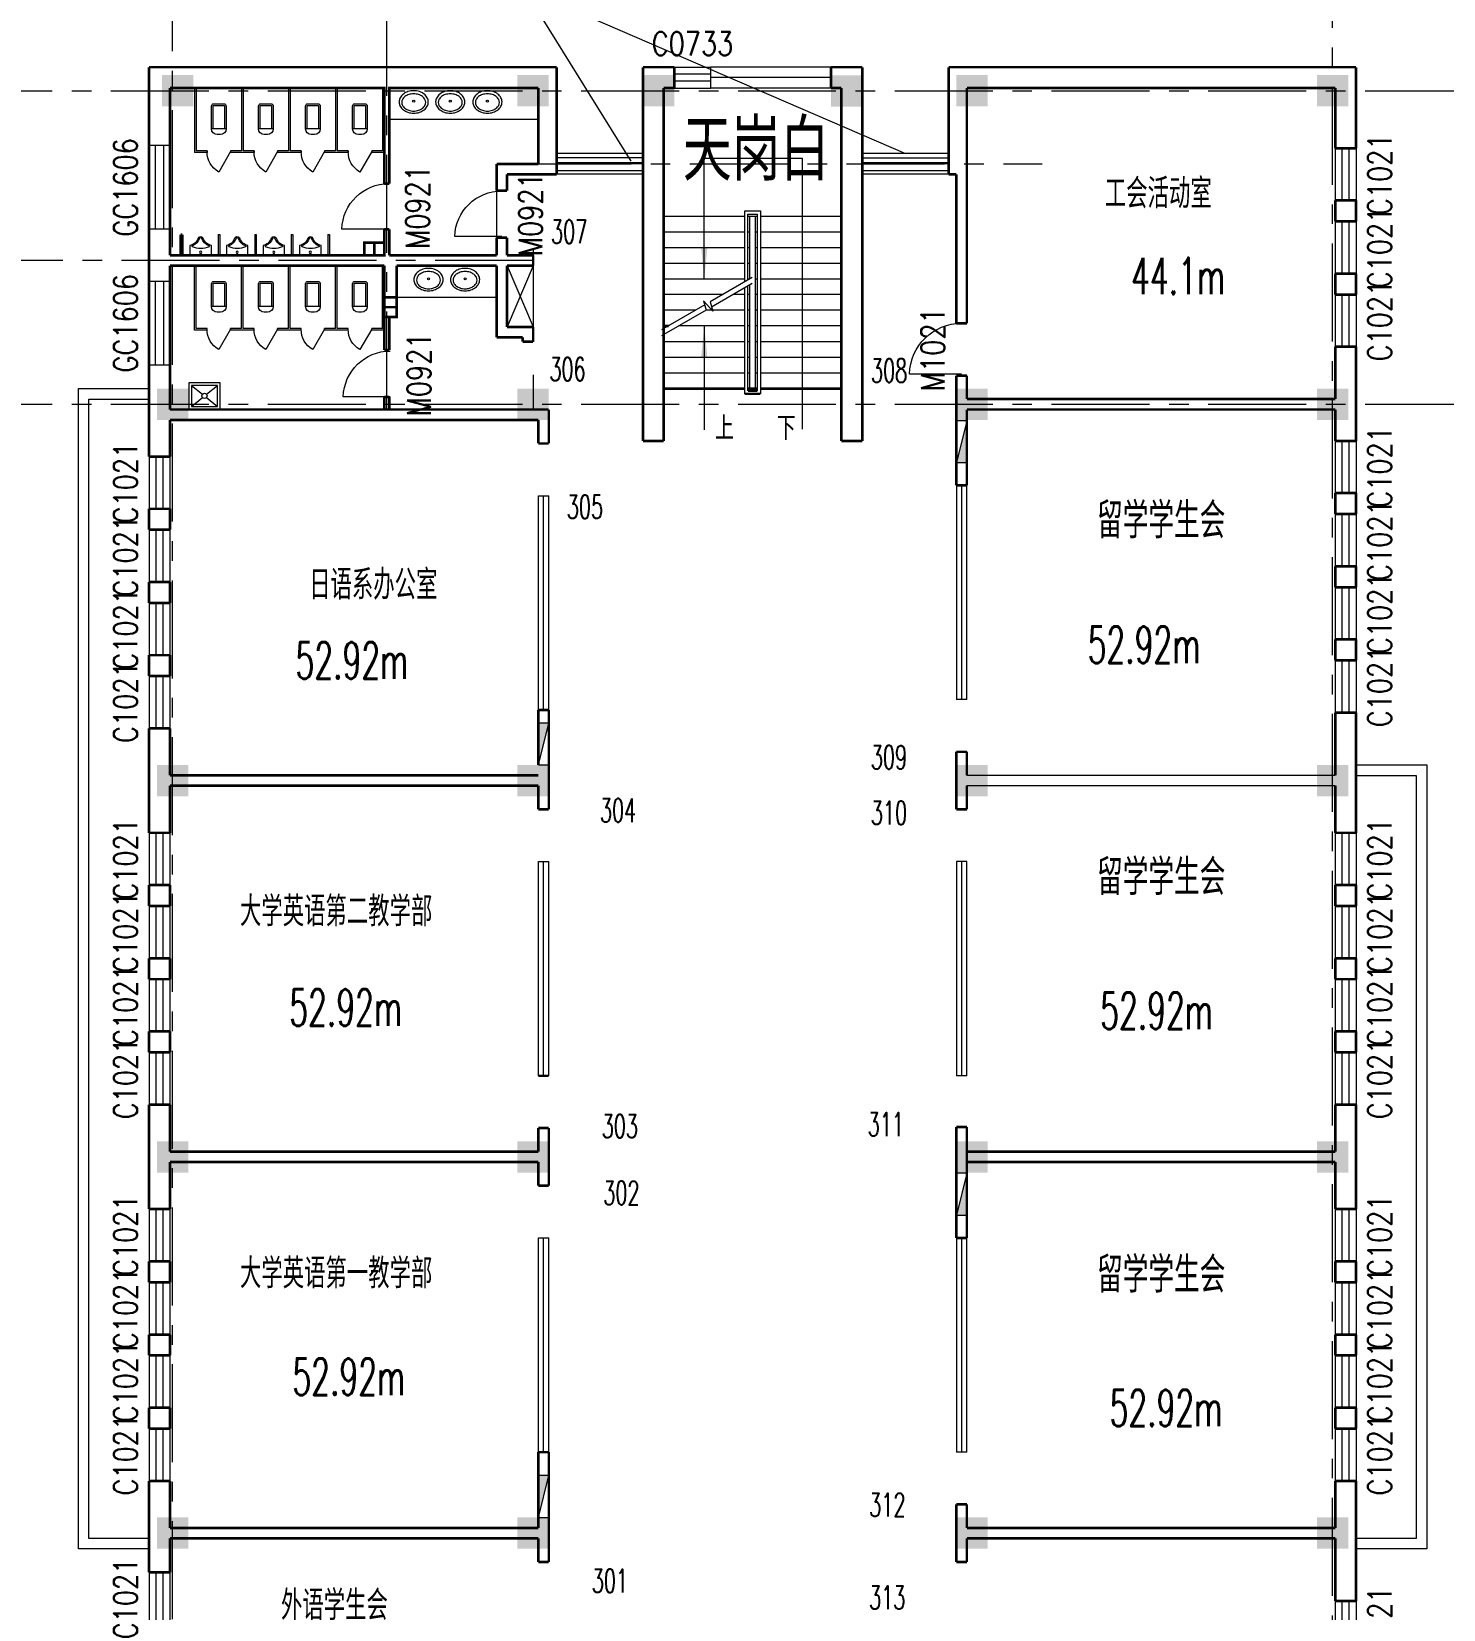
# Model space of a CAD drawing. Extents: x 1575758 to 1999219, y -897052 to -636879.
# Drawn here: x 1744276 to 1771296, y -682176 to -651985 of the extents above; entities that cross this region are included whole.
import ezdxf
from ezdxf.enums import TextEntityAlignment as Align

# ---------------------------------------------------------------- set-up
doc = ezdxf.new("R2010")
doc.units = 0
doc.header["$LTSCALE"] = 1500
doc.header["$MEASUREMENT"] = 0
doc.linetypes.add('CENTER', pattern=[2, 1.25, -0.25, 0.25, -0.25])
doc.linetypes.add('DASH', pattern=[0.35, 0.25, -0.1])
doc.layers.get('0').update_dxf_attribs({"linetype": 'CONTINUOUS', "lineweight": 5})
for name, color, linetype, lineweight in [('COLUMN', 7, 'CONTINUOUS', 5), ('DOTE', 7, 'CENTER', 5), ('LVTRY', 7, 'CONTINUOUS', 5), ('LVTRY_WINDOW', 7, 'CONTINUOUS', 5), ('P-S-TEXT', 7, 'CONTINUOUS', 5), ('PUB_DIM', 7, 'CONTINUOUS', 5), ('STAIR', 7, 'CONTINUOUS', 0), ('U型玻璃', 7, 'CONTINUOUS', 5), ('WALL', 7, 'CONTINUOUS', 5), ('WINDOW', 7, 'CONTINUOUS', 0), ('WINDOW_TEXT', 7, 'CONTINUOUS', 5), ('屋顶', 7, 'CONTINUOUS', 5), ('我的', 7, 'CONTINUOUS', 5), ('消火栓', 7, 'CONTINUOUS', 5)]:
    doc.layers.add(name, color=color, linetype=linetype, lineweight=lineweight)
doc.styles.add('_SIMPLEX', font='SIMPLEX.shx', dxfattribs={"width": 0.6})
doc.styles.add('DIM_FONT', font='romans.shx', dxfattribs={"width": 0.6})
doc.styles.add('H1', font='romans.shx', dxfattribs={"width": 1.2, "bigfont": 'hztxt.shx'})
doc.styles.add('SIMPLEX', font='SIMPLEX.SHX', dxfattribs={"width": 0.6})

# ---------------------------------------------------------------- blocks, each defined once
blk = doc.blocks.new('_FZH')
blk.add_solid([(0.5, -0.5), (-0.5, -0.5), (0.5, 0.5), (-0.5, 0.5)])
blk = doc.blocks.new('M_A2ZXL')
blk.add_line((-0.472, 0), (-0.472, -1))
blk.add_arc((-0.5, 0), 1, 271.6231, 0)
blk = doc.blocks.new('_ARROW')
blk.add_solid([(0, 0), (-1, 0.1), (-1, -0.1)])
blk = doc.blocks.new('_WBLK')
for p, q in [((-0.5, 0.5), (0.5, 0.5)), ((0.5, 0.167), (-0.5, 0.167)), ((0.5, -0.167), (-0.5, -0.167)), ((-0.5, -0.5), (0.5, -0.5))]:
    blk.add_line(p, q)
at = {"layer": 'WINDOW_TEXT', "style": 'SIMPLEX', "flags": 9}
blk.add_attdef('A', text='', height=1, dxfattribs=at).set_placement((0, 1.5), align=Align.MIDDLE)
blk = doc.blocks.new('_GCBLK')
at = {"linetype": 'DASH'}
for p, q in [((-0.5, -0.5), (-0.5, 0.5)), ((0.5, -0.5), (0.5, 0.5)), ((-0.5, 0.2), (0.5, 0.2)), ((-0.5, -0.2), (0.5, -0.2))]:
    blk.add_line(p, q, dxfattribs=at)
at = {"layer": 'WINDOW_TEXT', "style": 'SIMPLEX', "flags": 9}
blk.add_attdef('A', text='', height=1, dxfattribs=at).set_placement((0, 1.5), align=Align.MIDDLE)
blk = doc.blocks.new('A$C68C06AB7')
at = {"layer": '消火栓'}
blk.add_hatch(color=256, dxfattribs=at).paths.add_polyline_path([(800, 200), (0, 200), (800, 0)])
blk.add_line((0, 200), (800, 0), dxfattribs=at)
blk.add_lwpolyline([(0, 200), (0, 0), (800, 0), (800, 200)], close=True, dxfattribs=at)
blk = doc.blocks.new('_LV6')
for p, q in [((100, -300), (-100, -300)), ((-140, -340), (-140, -780)), ((-110, -340), (-110, -770)), ((100, -330), (-100, -330)), ((110, -770), (110, -340)), ((140, -780), (140, -340)), ((140, -770), (-140, -770)), ((-30, -890), (30, -890))]:
    blk.add_line(p, q)
for centre, radius, start, end in [((-100, -340), 40, 90, 180), ((100, -340), 40, 0, 90), ((-100, -340), 10, 90, 180), ((100, -340), 10, 0, 90), ((-30, -780), 110, 180, 270), ((30, -780), 110, 270, 0)]:
    blk.add_arc(centre, radius, start, end)
blk = doc.blocks.new('_DBLK')
blk.add_line((-0.5, 0), (0, -0.866))
blk.add_arc((-0.5, 0), 1, 300, 0)
at = {"layer": 'WINDOW_TEXT', "style": 'SIMPLEX', "flags": 9}
blk.add_attdef('A', text='', height=1, dxfattribs=at).set_placement((0, 1.5), align=Align.MIDDLE)
blk = doc.blocks.new('_LV3')
for points in [[(280, -265, 0.12431), (260, -186, 0.105707), (198, -113, 0.086941), (110, -67, 0.077137), (0, -50, 0.077137), (-110, -67, 0.086941), (-198, -113, 0.105707), (-260, -186, 0.12431), (-280, -265, 0.12431), (-260, -344, 0.105707), (-198, -417, 0.086941), (-110, -463, 0.077137), (0, -480, 0.077137), (110, -463, 0.086941), (198, -417, 0.105707), (260, -344, 0.12431)], [(230, -275, 0.12431), (216, -220, 0.105707), (168, -163, 0.086941), (95, -125, 0.077137), (0, -110, 0.077137), (-95, -125, 0.086941), (-168, -163, 0.105707), (-216, -220, 0.12431), (-230, -275, 0.12431), (-216, -330, 0.105707), (-168, -387, 0.086941), (-95, -425, 0.077137), (0, -440, 0.077137), (95, -425, 0.086941), (168, -387, 0.105707), (216, -330, 0.12431)]]:
    blk.add_lwpolyline(points, format="xyb", close=True)
blk.add_circle((0, -250), 20)
blk = doc.blocks.new('_LV8')
for p, q in [((-205, 0), (205, 0)), ((-205, -191), (-205, 0)), ((205, 0), (205, -191))]:
    blk.add_line(p, q)
blk.add_circle((0, -60), 20)
for centre, radius, start, end in [((-243, -391), 203, 19.2639, 79.2894), ((-152, -175), 10, 114.1084, 248.1394), ((5, -526), 395, 66.6675, 114.1084), ((-243, -401), 233, 19.2639, 68.1394), ((243, -401), 233, 110.4941, 160.7361), ((243, -391), 203, 100.7106, 160.7361), ((158, -173), 10, 290.4941, 66.6675), ((0, -306), 54, 199.2639, 269.7777), ((0, -316), 24, 199.2639, 269.4998), ((0, -306), 54, 270.2223, 340.7361), ((0, -316), 24, 270.5002, 340.7361)]:
    blk.add_arc(centre, radius, start, end)
blk = doc.blocks.new('_LV12')
for p, q in [((-250, -50), (-39, -219)), ((-250, -450), (-39, -281)), ((39, -219), (250, -50)), ((39, -281), (250, -450))]:
    blk.add_line(p, q)
for points in [[(300, -500), (300, 0), (-300, 0), (-300, -500)], [(250, -450), (250, -50), (-250, -50), (-250, -450)]]:
    blk.add_lwpolyline(points, close=True)
blk.add_circle((0, -250), 50)

msp = doc.modelspace()

# ---------------------------------------------------------------- linework, layer by layer
at = {"layer": 'DOTE'}
for p, q in [((1746974.9, -712361), (1746974.9, -648933.1)), ((1769174.9, -687916.6), (1769174.9, -648933.1)), ((1751075, -659216.6), (1751075, -649460)), ((1739795.7, -653116.6), (1771616.5, -653116.6)), ((1753874.9, -654516.6), (1763616.3, -654516.6)), ((1753875, -656365), (1738617.3, -656363.6)), ((1739795.7, -659116.6), (1771616.5, -659116.6))]:
    msp.add_line(p, q, dxfattribs=at)
at = {"layer": 'LVTRY'}
for p, q in [((1747394.9, -653067.7), (1747394.9, -654297.7)), ((1747424.9, -653067.7), (1747424.9, -654267.7)), ((1748294.9, -653067.7), (1748294.9, -654267.7)), ((1748324.9, -653067.7), (1748324.9, -654267.7)), ((1749194.9, -653067.7), (1749194.9, -654267.7)), ((1749224.9, -653067.7), (1749224.9, -654267.7)), ((1750094.9, -653067.7), (1750094.9, -654267.7)), ((1750124.9, -653067.7), (1750124.9, -654267.7)), ((1750994.9, -653067.7), (1750994.9, -654267.7)), ((1751024.9, -653067.7), (1751024.9, -654297.7)), ((1753974.9, -653666.6), (1751124.9, -653666.6)), ((1747634.9, -654297.7), (1747394.9, -654297.7)), ((1747634.9, -654267.7), (1747424.9, -654267.7)), ((1747634.9, -654267.7), (1747634.9, -654297.7)), ((1748084.9, -654267.7), (1748084.9, -654297.7)), ((1748294.9, -654267.7), (1748084.9, -654267.7)), ((1748534.9, -654297.7), (1748084.9, -654297.7)), ((1748534.9, -654267.7), (1748324.9, -654267.7)), ((1748534.9, -654267.7), (1748534.9, -654297.7)), ((1748984.9, -654267.7), (1748984.9, -654297.7)), ((1749194.9, -654267.7), (1748984.9, -654267.7)), ((1749434.9, -654297.7), (1748984.9, -654297.7)), ((1749434.9, -654267.7), (1749224.9, -654267.7)), ((1749434.9, -654267.7), (1749434.9, -654297.7)), ((1749884.9, -654267.7), (1749884.9, -654297.7)), ((1750094.9, -654267.7), (1749884.9, -654267.7)), ((1750334.9, -654297.7), (1749884.9, -654297.7)), ((1750334.9, -654267.7), (1750124.9, -654267.7)), ((1750334.9, -654267.7), (1750334.9, -654297.7)), ((1750784.9, -654267.7), (1750784.9, -654297.7)), ((1750994.9, -654267.7), (1750784.9, -654267.7)), ((1751024.9, -654297.7), (1750784.9, -654297.7)), ((1747847.4, -655868.4), (1747847.4, -656268.4)), ((1747847.4, -655868.4), (1747877.4, -655868.4)), ((1747877.4, -655868.4), (1747877.4, -656268.4)), ((1748547.4, -655868.4), (1748547.4, -656268.4)), ((1748547.4, -655868.4), (1748577.4, -655868.4)), ((1748577.4, -655868.4), (1748577.4, -656268.4)), ((1749247.4, -655868.4), (1749247.4, -656268.4)), ((1749247.4, -655868.4), (1749277.4, -655868.4)), ((1749277.4, -655868.4), (1749277.4, -656268.4)), ((1749947.4, -655868.4), (1749947.4, -656268.4)), ((1749947.4, -655868.4), (1749977.4, -655868.4)), ((1749977.4, -655868.4), (1749977.4, -656268.4)), ((1753875, -656166.6), (1753875, -657816.6)), ((1747394.9, -657696.6), (1747394.9, -656466.6)), ((1747424.9, -657666.6), (1747424.9, -656466.6)), ((1748294.9, -657666.6), (1748294.9, -656466.6)), ((1748324.9, -657666.6), (1748324.9, -656466.6)), ((1749194.9, -657666.6), (1749194.9, -656466.6)), ((1749224.9, -657666.6), (1749224.9, -656466.6)), ((1750094.9, -657666.6), (1750094.9, -656466.6)), ((1750124.9, -657666.6), (1750124.9, -656466.6)), ((1750994.9, -657666.6), (1750994.9, -656466.6)), ((1751124.9, -657066.6), (1753175, -657066.6)), ((1747634.9, -657696.6), (1747394.9, -657696.6)), ((1747634.9, -657666.6), (1747424.9, -657666.6)), ((1747634.9, -657696.6), (1747634.9, -657666.6)), ((1748084.9, -657696.6), (1748084.9, -657666.6)), ((1748294.9, -657666.6), (1748084.9, -657666.6)), ((1748534.9, -657696.6), (1748084.9, -657696.6)), ((1748534.9, -657666.6), (1748324.9, -657666.6)), ((1748534.9, -657696.6), (1748534.9, -657666.6)), ((1748984.9, -657696.6), (1748984.9, -657666.6)), ((1749194.9, -657666.6), (1748984.9, -657666.6)), ((1749434.9, -657696.6), (1748984.9, -657696.6)), ((1749434.9, -657666.6), (1749224.9, -657666.6)), ((1749434.9, -657696.6), (1749434.9, -657666.6)), ((1749884.9, -657696.6), (1749884.9, -657666.6)), ((1750094.9, -657666.6), (1749884.9, -657666.6)), ((1750334.9, -657696.6), (1749884.9, -657696.6)), ((1750334.9, -657666.6), (1750124.9, -657666.6)), ((1750334.9, -657696.6), (1750334.9, -657666.6)), ((1750784.9, -657696.6), (1750784.9, -657666.6)), ((1750994.9, -657666.6), (1750784.9, -657666.6)), ((1751024.9, -657696.6), (1750784.9, -657696.6))]:
    msp.add_line(p, q, dxfattribs=at)
at = {"layer": 'LVTRY', "const_width": 50}
for points in [[(1747129.8, -655868.4), (1747159.8, -655868.4)], [(1747129.8, -655868.4), (1747129.8, -656268.4)], [(1747159.8, -655868.4), (1747159.8, -656268.4)], [(1751024.9, -657696.6), (1751024.9, -656466.6)]]:
    msp.add_lwpolyline(points, dxfattribs=at)
at = {"layer": 'PUB_DIM'}
for points in [[(1757149.9, -656716.6), (1757149.9, -654406.3), (1759020.4, -654406.3), (1759020.4, -659594.9)], [(1757149.9, -657616.6), (1757149.9, -659608.1)]]:
    msp.add_lwpolyline(points, dxfattribs=at)
at = {"layer": 'STAIR'}
for p, q in [((1753175, -654978.6), (1753175, -655978.6)), ((1757924.9, -656774.3), (1757924.9, -655416.6)), ((1757924.9, -655416.6), (1758224.9, -655416.6)), ((1758224.9, -655416.6), (1758224.9, -658916.6)), ((1756374.9, -655516.6), (1757924.9, -655516.6)), ((1757984.9, -656739.7), (1757984.9, -655476.6)), ((1757984.9, -655476.6), (1758164.9, -655476.6)), ((1757984.9, -655516.6), (1758164.9, -655516.6)), ((1758024.9, -656716.6), (1758024.9, -655516.6)), ((1758124.9, -655516.6), (1758124.9, -658816.6)), ((1758164.9, -655476.6), (1758164.9, -658856.6)), ((1758224.9, -655516.6), (1759774.9, -655516.6)), ((1756374.9, -655816.6), (1757924.9, -655816.6)), ((1757984.9, -655816.6), (1758024.9, -655816.6)), ((1758124.9, -655816.6), (1758164.9, -655816.6)), ((1758224.9, -655816.6), (1759774.9, -655816.6)), ((1756374.9, -656116.6), (1757924.9, -656116.6)), ((1757984.9, -656116.6), (1758024.9, -656116.6)), ((1758124.9, -656116.6), (1758164.9, -656116.6)), ((1758224.9, -656116.6), (1759774.9, -656116.6)), ((1756374.9, -656416.6), (1757924.9, -656416.6)), ((1757984.9, -656416.6), (1758024.9, -656416.6)), ((1758124.9, -656416.6), (1758164.9, -656416.6)), ((1758224.9, -656416.6), (1759774.9, -656416.6)), ((1756374.9, -656716.6), (1757924.9, -656716.6)), ((1758068.2, -656691.6), (1757264.9, -657155.4)), ((1758068.2, -656807), (1757290.8, -657255.9)), ((1757924.9, -658916.6), (1757924.9, -656889.8)), ((1757984.9, -656716.6), (1758024.9, -656716.6)), ((1757984.9, -658856.6), (1757984.9, -656855.1)), ((1758024.9, -658816.6), (1758024.9, -656832)), ((1758124.9, -656716.6), (1758164.9, -656716.6)), ((1758224.9, -656716.6), (1759774.9, -656716.6)), ((1757159, -657216.5), (1756331.6, -657694.2)), ((1757505.3, -657016.6), (1756374.9, -657016.6)), ((1757138.3, -657136.1), (1757185, -657317)), ((1757311.6, -657336.3), (1757138.3, -657136.1)), ((1757264.9, -657155.4), (1757311.6, -657336.3)), ((1757924.9, -657016.6), (1757705.3, -657016.6)), ((1758024.9, -657016.6), (1757984.9, -657016.6)), ((1758164.9, -657016.6), (1758124.9, -657016.6)), ((1759774.9, -657016.6), (1758224.9, -657016.6)), ((1757185, -657317), (1756331.6, -657809.7)), ((1756985.7, -657316.6), (1756374.9, -657316.6)), ((1757924.9, -657316.6), (1757184.9, -657316.6)), ((1758024.9, -657316.6), (1757984.9, -657316.6)), ((1758164.9, -657316.6), (1758124.9, -657316.6)), ((1759774.9, -657316.6), (1758224.9, -657316.6)), ((1757924.9, -657616.6), (1756666.1, -657616.6)), ((1758024.9, -657616.6), (1757984.9, -657616.6)), ((1758164.9, -657616.6), (1758124.9, -657616.6)), ((1759774.9, -657616.6), (1758224.9, -657616.6)), ((1756374.9, -657916.6), (1757924.9, -657916.6)), ((1757984.9, -657916.6), (1758024.9, -657916.6)), ((1758124.9, -657916.6), (1758164.9, -657916.6)), ((1758224.9, -657916.6), (1759774.9, -657916.6)), ((1756374.9, -658216.6), (1757924.9, -658216.6)), ((1757984.9, -658216.6), (1758024.9, -658216.6)), ((1758124.9, -658216.6), (1758164.9, -658216.6)), ((1758224.9, -658216.6), (1759774.9, -658216.6)), ((1756374.9, -658516.6), (1757924.9, -658516.6)), ((1757984.9, -658516.6), (1758024.9, -658516.6)), ((1758124.9, -658516.6), (1758164.9, -658516.6)), ((1758224.9, -658516.6), (1759774.9, -658516.6))]:
    msp.add_line(p, q, dxfattribs=at)
at = {"layer": 'STAIR', "const_width": 50}
for points in [[(1756374.9, -657669.2), (1756374.9, -655516.6)], [(1759774.9, -655516.6), (1759774.9, -658816.6)], [(1756466.1, -657616.6), (1756374.9, -657616.6)], [(1756374.9, -658816.6), (1756374.9, -657784.7)], [(1757924.9, -658816.6), (1756374.9, -658816.6)], [(1758224.9, -658916.6), (1757924.9, -658916.6)], [(1758164.9, -658816.6), (1757984.9, -658816.6)], [(1758164.9, -658856.6), (1757984.9, -658856.6)], [(1759774.9, -658816.6), (1758224.9, -658816.6)]]:
    msp.add_lwpolyline(points, dxfattribs=at)
at = {"layer": 'U型玻璃'}
for p, q in [((1755974.9, -654316.6), (1754324.9, -654316.6)), ((1755974.9, -654516.6), (1754324.9, -654516.6)), ((1755981.7, -654400.9), (1754331.7, -654400.9)), ((1755981.7, -654495.4), (1754331.7, -654495.4)), ((1761824.9, -654316.6), (1760174.9, -654316.6)), ((1761824.9, -654409.8), (1760174.9, -654409.8)), ((1761824.9, -654516.6), (1760174.9, -654516.6)), ((1761828.9, -654496.5), (1760178.9, -654496.5)), ((1755974.9, -654646.6), (1754324.9, -654646.6)), ((1755974.9, -654716.6), (1754324.9, -654716.6)), ((1761824.9, -654646.6), (1760174.9, -654646.6)), ((1761824.9, -654716.6), (1760174.9, -654716.6)), ((1753974.9, -660866.6), (1754174.9, -660866.6)), ((1753974.9, -664966.6), (1753974.9, -660866.6)), ((1754074.9, -664966.6), (1754074.9, -660866.6)), ((1754174.9, -664966.6), (1754174.9, -660866.6)), ((1761974.9, -660666.6), (1761974.9, -664766.6)), ((1762074.9, -660666.6), (1762074.9, -664766.6)), ((1762174.9, -664766.6), (1762174.9, -660666.6)), ((1762174.9, -664766.6), (1761974.9, -664766.6)), ((1753974.9, -667866.6), (1754174.9, -667866.6)), ((1753974.9, -671966.6), (1753974.9, -667866.6)), ((1754074.9, -671966.6), (1754074.9, -667866.6)), ((1754174.9, -671966.6), (1754174.9, -667866.6)), ((1762174.9, -667866.6), (1761974.9, -667866.6)), ((1761974.9, -667866.6), (1761974.9, -671965.4)), ((1762074.9, -667866.6), (1762074.9, -671965.4)), ((1762174.9, -671965.4), (1762174.9, -667866.6)), ((1762174.9, -671965.4), (1761974.9, -671965.4)), ((1753974.9, -675066.6), (1754174.9, -675066.6)), ((1753974.9, -679166.6), (1753974.9, -675066.6)), ((1754074.9, -679166.6), (1754074.9, -675066.6)), ((1754174.9, -679166.6), (1754174.9, -675066.6)), ((1761974.9, -675066.6), (1761974.9, -679166.6)), ((1762074.9, -675066.6), (1762074.9, -679166.6)), ((1762174.9, -679166.6), (1762174.9, -675066.6)), ((1762174.9, -679166.6), (1761974.9, -679166.6))]:
    msp.add_line(p, q, dxfattribs=at)
at = {"layer": 'U型玻璃', "const_width": 50}
for points in [[(1762174.9, -660666.6), (1761974.9, -660666.6)], [(1753974.9, -671966.6), (1754174.9, -671966.6)], [(1762174.9, -672944.4), (1761974.9, -672944.4)], [(1762174.9, -675066.6), (1761974.9, -675066.6)]]:
    msp.add_lwpolyline(points, dxfattribs=at)
at = {"layer": 'WALL'}
for p, q in [((1753693.9, -651160.4), (1755745.4, -654466.6)), ((1753693.9, -651160.4), (1760999.9, -654316.6)), ((1753375, -656466.6), (1753875, -657636.6)), ((1753875, -656466.6), (1753375, -657636.6)), ((1753875, -658554.9), (1753875, -659216.6)), ((1769224.9, -666216.6), (1762174.9, -666216.6)), ((1769224.9, -666416.6), (1762174.9, -666416.6))]:
    msp.add_line(p, q, dxfattribs=at)
at = {"layer": 'WALL', "const_width": 50}
for points in [[(1754324.9, -652666.6), (1746524.9, -652666.6)], [(1746524.9, -660116.6), (1746524.9, -652666.6)], [(1746524.9, -660116.6), (1746524.9, -652666.6)], [(1754324.9, -654716.6), (1754324.9, -652666.6)], [(1756574.9, -652666.6), (1755974.9, -652666.6)], [(1755974.9, -652666.6), (1755974.9, -659816.6)], [(1756574.9, -653066.6), (1756574.9, -652666.6)], [(1759574.9, -653066.6), (1759574.9, -652666.6)], [(1760174.9, -652666.6), (1759574.9, -652666.6)], [(1760174.9, -659816.6), (1760174.9, -652666.6)], [(1761824.9, -652666.6), (1761824.9, -654716.6)], [(1769624.9, -652666.6), (1761824.9, -652666.6)], [(1769624.9, -654216.6), (1769624.9, -652666.6)], [(1751024.9, -654895.1), (1751024.9, -653066.6), (1746924.9, -653066.6)], [(1746924.9, -656266.6), (1746924.9, -653066.6)], [(1753974.9, -653066.6), (1751124.9, -653066.6), (1751124.9, -654895.1)], [(1753974.9, -654516.6), (1753974.9, -653066.6)], [(1756574.9, -653066.6), (1756374.9, -653066.6)], [(1756374.9, -659816.6), (1756374.9, -653066.6)], [(1759574.9, -653066.6), (1759774.9, -653066.6)], [(1759774.9, -653066.6), (1759774.9, -659816.6)], [(1762174.9, -657566.6), (1762174.9, -653066.6)], [(1769224.9, -653066.6), (1762174.9, -653066.6)], [(1769224.9, -654216.6), (1769224.9, -653066.6)], [(1769624.9, -654216.6), (1769224.9, -654216.6)], [(1753175, -654516.6), (1753175, -655028.6)], [(1753974.9, -654516.6), (1753175, -654516.6)], [(1753974.9, -654516.6), (1753874.9, -654516.6)], [(1753375, -654716.6), (1753375, -654978.6)], [(1753375, -654716.6), (1753375, -655028.6)], [(1754324.9, -654716.6), (1753375, -654716.6)], [(1761974.9, -654716.6), (1761824.9, -654716.6)], [(1761974.9, -654716.6), (1761974.9, -657566.6)], [(1751124.9, -654895.1), (1751024.9, -654895.1)], [(1753175, -655028.6), (1753375, -655028.6)], [(1769624.9, -655216.6), (1769224.9, -655216.6)], [(1769224.9, -655616.6), (1769224.9, -655216.6)], [(1769624.9, -655616.6), (1769624.9, -655216.6)], [(1751124.9, -655768.5), (1751024.9, -655768.5)], [(1751024.9, -656266.6), (1751024.9, -655768.5)], [(1751124.9, -655768.5), (1751124.9, -656266.6)], [(1769624.9, -655616.6), (1769224.9, -655616.6)], [(1750644.9, -656026.6), (1750644.9, -656266.6), (1751024.9, -656266.6), (1751024.9, -656026.6), (1750644.9, -656026.6)], [(1750834.9, -656266.6), (1750834.9, -656026.6)], [(1753175, -655928.6), (1753175, -656266.6)], [(1753175, -655928.6), (1753375, -655928.6)], [(1753375, -655928.6), (1753375, -656266.6)], [(1751024.9, -656266.6), (1746924.9, -656266.6)], [(1753175, -656266.6), (1751124.9, -656266.6)], [(1753875, -656266.6), (1753375, -656266.6)], [(1753875, -656266.6), (1753375, -656266.6)], [(1753875, -656266.6), (1753875, -656466.6)], [(1753875, -656266.6), (1753875, -656466.6)], [(1751024.9, -656466.6), (1746924.9, -656466.6)], [(1751024.9, -658076.6), (1751024.9, -656466.6)], [(1751264.9, -656466.6), (1751264.9, -657448.1)], [(1753175, -656466.6), (1751264.9, -656466.6)], [(1753175, -656466.6), (1753175, -657836.7)], [(1753875, -656466.6), (1753375, -656466.6)], [(1753875, -656466.6), (1753375, -656466.6)], [(1753375, -656466.6), (1753375, -657636.6)], [(1769624.9, -656616.6), (1769224.9, -656616.6)], [(1769224.9, -657016.6), (1769224.9, -656616.6)], [(1769624.9, -657016.6), (1769624.9, -656616.6)], [(1746924.9, -656766.6), (1746924.9, -659216.6)], [(1751264.9, -657068.1), (1751024.9, -657068.1), (1751024.9, -657448.1), (1751264.9, -657448.1), (1751264.9, -657068.1)], [(1751024.9, -657258.1), (1751264.9, -657258.1)], [(1769624.9, -657016.6), (1769224.9, -657016.6)], [(1751124.9, -657448.1), (1751124.9, -658076.6)], [(1761974.9, -657566.6), (1762174.9, -657566.6)], [(1753175, -657836.7), (1753675, -657836.7)], [(1753375, -657636.6), (1753875, -657636.6)], [(1753675, -657836.7), (1753675, -657916.6)], [(1753875, -657636.6), (1753875, -657923.7)], [(1753875, -657836.6), (1753875, -657916.6)], [(1751124.9, -658076.6), (1751024.9, -658076.6)], [(1753675, -657916.6), (1753875, -657916.6)], [(1769624.9, -658016.6), (1769224.9, -658016.6)], [(1769224.9, -659016.6), (1769224.9, -658016.6)], [(1769624.9, -659816.6), (1769624.9, -658016.6)], [(1761974.9, -658566.6), (1762174.9, -658566.6)], [(1761974.9, -658566.6), (1761974.9, -660666.6)], [(1762174.9, -659016.6), (1762174.9, -658566.6)], [(1751124.9, -658976.6), (1751024.9, -658976.6)], [(1751024.9, -659216.6), (1751024.9, -658976.6)], [(1751124.9, -658976.6), (1751124.9, -659216.6)], [(1754174.9, -659216.6), (1754174.9, -659866.6)], [(1762174.9, -660666.6), (1762174.9, -659216.6)], [(1769224.9, -659816.6), (1769224.9, -659216.6)], [(1746924.9, -659416.6), (1746924.9, -660116.6)], [(1746924.9, -659416.6), (1753974.9, -659416.6)], [(1753974.9, -659416.6), (1753974.9, -659866.6)], [(1753974.9, -659866.6), (1754174.9, -659866.6)], [(1755974.9, -659816.6), (1756374.9, -659816.6)], [(1759774.9, -659816.6), (1760174.9, -659816.6)], [(1769624.9, -659816.6), (1769224.9, -659816.6)], [(1746924.9, -660116.6), (1746524.9, -660116.6)], [(1761974.9, -660666.6), (1762174.9, -660666.6)], [(1769624.9, -660816.6), (1769224.9, -660816.6)], [(1769224.9, -661216.6), (1769224.9, -660816.6)], [(1769624.9, -661216.6), (1769624.9, -660816.6)], [(1746924.9, -661116.6), (1746524.9, -661116.6)], [(1746524.9, -661516.6), (1746524.9, -661116.6)], [(1746924.9, -661116.6), (1746924.9, -661516.6)], [(1769624.9, -661216.6), (1769224.9, -661216.6)], [(1746924.9, -661516.6), (1746524.9, -661516.6)], [(1769624.9, -662216.6), (1769224.9, -662216.6)], [(1769224.9, -662616.6), (1769224.9, -662216.6)], [(1769624.9, -662616.6), (1769624.9, -662216.6)], [(1746924.9, -662516.6), (1746524.9, -662516.6)], [(1746524.9, -662916.6), (1746524.9, -662516.6)], [(1746924.9, -662516.6), (1746924.9, -662916.6)], [(1769624.9, -662616.6), (1769224.9, -662616.6)], [(1746924.9, -662916.6), (1746524.9, -662916.6)], [(1769624.9, -663616.6), (1769224.9, -663616.6)], [(1769224.9, -664016.6), (1769224.9, -663616.6)], [(1769624.9, -664016.6), (1769624.9, -663616.6)], [(1746924.9, -663916.6), (1746524.9, -663916.6)], [(1746524.9, -664316.6), (1746524.9, -663916.6)], [(1746924.9, -663916.6), (1746924.9, -664316.6)], [(1769624.9, -664016.6), (1769224.9, -664016.6)], [(1746924.9, -664316.6), (1746524.9, -664316.6)], [(1753974.9, -664966.6), (1754174.9, -664966.6)], [(1753974.9, -666016.6), (1753974.9, -664966.6)], [(1754174.9, -666216.6), (1754174.9, -664966.6)], [(1769624.9, -665016.6), (1769224.9, -665016.6)], [(1769224.9, -666216.6), (1769224.9, -665016.6)], [(1769624.9, -667316.6), (1769624.9, -665016.6)], [(1746524.9, -667316.6), (1746524.9, -665316.6)], [(1746924.9, -665316.6), (1746524.9, -665316.6)], [(1746924.9, -665316.6), (1746924.9, -666216.6)], [(1754174.9, -666866.6), (1754174.9, -665816.6)], [(1761974.9, -665766.6), (1761974.9, -666866.6)], [(1761974.9, -665766.6), (1762174.9, -665766.6)], [(1762174.9, -666216.6), (1762174.9, -665766.6)], [(1753974.9, -666216.6), (1746924.9, -666216.6)], [(1746924.9, -666416.6), (1746924.9, -667316.6)], [(1753974.9, -666416.6), (1746924.9, -666416.6)], [(1753974.9, -666866.6), (1753974.9, -666416.6)], [(1762174.9, -666866.6), (1762174.9, -666416.6)], [(1769224.9, -667316.6), (1769224.9, -666416.6)], [(1753974.9, -666866.6), (1754174.9, -666866.6)], [(1761974.9, -666866.6), (1762174.9, -666866.6)], [(1746924.9, -667316.6), (1746524.9, -667316.6)], [(1769624.9, -667316.6), (1769224.9, -667316.6)], [(1746924.9, -668316.6), (1746524.9, -668316.6)], [(1746524.9, -668716.6), (1746524.9, -668316.6)], [(1746924.9, -668316.6), (1746924.9, -668716.6)], [(1769624.9, -668316.6), (1769224.9, -668316.6)], [(1769224.9, -668716.6), (1769224.9, -668316.6)], [(1769624.9, -668716.6), (1769624.9, -668316.6)], [(1746924.9, -668716.6), (1746524.9, -668716.6)], [(1769624.9, -668716.6), (1769224.9, -668716.6)], [(1746924.9, -669716.6), (1746524.9, -669716.6)], [(1746524.9, -670116.6), (1746524.9, -669716.6)], [(1746924.9, -669716.6), (1746924.9, -670116.6)], [(1769624.9, -669716.6), (1769224.9, -669716.6)], [(1769224.9, -670116.6), (1769224.9, -669716.6)], [(1769624.9, -670116.6), (1769624.9, -669716.6)], [(1746924.9, -670116.6), (1746524.9, -670116.6)], [(1769624.9, -670116.6), (1769224.9, -670116.6)], [(1746924.9, -671116.6), (1746524.9, -671116.6)], [(1746524.9, -671516.6), (1746524.9, -671116.6)], [(1746924.9, -671116.6), (1746924.9, -671516.6)], [(1769624.9, -671116.6), (1769224.9, -671116.6)], [(1769224.9, -671516.6), (1769224.9, -671116.6)], [(1769624.9, -671516.6), (1769624.9, -671116.6)], [(1746924.9, -671516.6), (1746524.9, -671516.6)], [(1769624.9, -671516.6), (1769224.9, -671516.6)], [(1746524.9, -674516.6), (1746524.9, -672516.6)], [(1746924.9, -672516.6), (1746524.9, -672516.6)], [(1746924.9, -672516.6), (1746924.9, -673416.6)], [(1769624.9, -672516.6), (1769224.9, -672516.6)], [(1769224.9, -673416.6), (1769224.9, -672516.6)], [(1769624.9, -674516.6), (1769624.9, -672516.6)], [(1753974.9, -672966.6), (1754174.9, -672966.6)], [(1753974.9, -673416.6), (1753974.9, -672966.6)], [(1754174.9, -674066.6), (1754174.9, -672966.6)], [(1761974.9, -674016.6), (1761974.9, -672944.4)], [(1762174.9, -674016.6), (1762174.9, -672944.4)], [(1746924.9, -673416.6), (1753974.9, -673416.6)], [(1761974.9, -673590.6), (1761974.9, -675066.6)], [(1769224.9, -673416.6), (1762174.9, -673416.6)], [(1762174.9, -673590.6), (1762174.9, -675066.6)], [(1746924.9, -673616.6), (1746924.9, -674516.6)], [(1746924.9, -673616.6), (1753974.9, -673616.6)], [(1753974.9, -674066.6), (1753974.9, -673616.6)], [(1762174.9, -674016.6), (1762174.9, -673616.6)], [(1769224.9, -673616.6), (1762174.9, -673616.6)], [(1769224.9, -674516.6), (1769224.9, -673616.6)], [(1753974.9, -674066.6), (1754174.9, -674066.6)], [(1746924.9, -674516.6), (1746524.9, -674516.6)], [(1769624.9, -674516.6), (1769224.9, -674516.6)], [(1761974.9, -675066.6), (1762174.9, -675066.6)], [(1746924.9, -675516.6), (1746524.9, -675516.6)], [(1746524.9, -675916.6), (1746524.9, -675516.6)], [(1746924.9, -675516.6), (1746924.9, -675916.6)], [(1769624.9, -675516.6), (1769224.9, -675516.6)], [(1769224.9, -675916.6), (1769224.9, -675516.6)], [(1769624.9, -675916.6), (1769624.9, -675516.6)], [(1746924.9, -675916.6), (1746524.9, -675916.6)], [(1769624.9, -675916.6), (1769224.9, -675916.6)], [(1746924.9, -676916.6), (1746524.9, -676916.6)], [(1746524.9, -677316.6), (1746524.9, -676916.6)], [(1746924.9, -676916.6), (1746924.9, -677316.6)], [(1769624.9, -676916.6), (1769224.9, -676916.6)], [(1769224.9, -677316.6), (1769224.9, -676916.6)], [(1769624.9, -677316.6), (1769624.9, -676916.6)], [(1746924.9, -677316.6), (1746524.9, -677316.6)], [(1769624.9, -677316.6), (1769224.9, -677316.6)], [(1746924.9, -678316.6), (1746524.9, -678316.6)], [(1746524.9, -678716.6), (1746524.9, -678316.6)], [(1746924.9, -678316.6), (1746924.9, -678716.6)], [(1769624.9, -678316.6), (1769224.9, -678316.6)], [(1769224.9, -678716.6), (1769224.9, -678316.6)], [(1769624.9, -678716.6), (1769624.9, -678316.6)], [(1746924.9, -678716.6), (1746524.9, -678716.6)], [(1769624.9, -678716.6), (1769224.9, -678716.6)], [(1753974.9, -679166.6), (1754174.9, -679166.6)], [(1753974.9, -680616.6), (1753974.9, -679166.6)], [(1754174.9, -681266.6), (1754174.9, -679166.6)], [(1746924.9, -679716.6), (1746524.9, -679716.6)], [(1746524.9, -681466.6), (1746524.9, -679716.6)], [(1746924.9, -679716.6), (1746924.9, -680616.6)], [(1769624.9, -679716.6), (1769224.9, -679716.6)], [(1769224.9, -680616.6), (1769224.9, -679716.6)], [(1769624.9, -682016.6), (1769624.9, -679716.6)], [(1761974.9, -680166.6), (1761974.9, -681266.6)], [(1761974.9, -680166.6), (1762174.9, -680166.6)], [(1762174.9, -680616.6), (1762174.9, -680166.6)], [(1753974.9, -680616.6), (1746924.9, -680616.6)], [(1746924.9, -680816.6), (1746924.9, -681466.6)], [(1746924.9, -680816.6), (1753974.9, -680816.6)], [(1753974.9, -681266.6), (1753974.9, -680816.6)], [(1769224.9, -680616.6), (1762174.9, -680616.6)], [(1762174.9, -681266.6), (1762174.9, -680816.6)], [(1762174.9, -680816.6), (1769224.9, -680816.6)], [(1769224.9, -682016.6), (1769224.9, -680816.6)], [(1753974.9, -681266.6), (1754174.9, -681266.6)], [(1761974.9, -681266.6), (1762174.9, -681266.6)], [(1746924.9, -681466.6), (1746524.9, -681466.6)], [(1769624.9, -682016.6), (1769224.9, -682016.6)]]:
    msp.add_lwpolyline(points, dxfattribs=at)
at = {"layer": 'WALL', "const_width": 50, "elevation": 0}
msp.add_lwpolyline([(1746924.9, -657066.6), (1746924.9, -656466.6)], dxfattribs=at)
at = {"layer": 'WALL', "lineweight": 100, "const_width": 50}
for points in [[(1762174.9, -659016.6), (1769224.9, -659016.6)], [(1746924.9, -659216.6), (1754174.9, -659216.6)], [(1762174.9, -659216.6), (1769224.9, -659216.6)]]:
    msp.add_lwpolyline(points, dxfattribs=at)
at = {"layer": 'WINDOW'}
for p, q in [((1757274.9, -653066.6), (1757274.9, -652666.6)), ((1759574.9, -652666.6), (1757274.9, -652666.6)), ((1759574.9, -652866.6), (1757274.9, -652866.6)), ((1759574.9, -653066.6), (1757274.9, -653066.6))]:
    msp.add_line(p, q, dxfattribs=at)
at = {"layer": '屋顶'}
for p, q in [((1745174.9, -681016.6), (1745174.9, -658816.6)), ((1745174.9, -658816.6), (1746524.9, -658816.6)), ((1745374.9, -680816.6), (1745374.9, -659016.6)), ((1745374.9, -659016.6), (1746524.9, -659016.6)), ((1769624.9, -666016.6), (1770974.9, -666016.6)), ((1770974.9, -666016.6), (1770974.9, -681016.6)), ((1769624.9, -666216.6), (1770774.9, -666216.6)), ((1770774.9, -666216.6), (1770774.9, -680816.6)), ((1746524.9, -680816.6), (1745374.9, -680816.6)), ((1770774.9, -680816.6), (1769624.9, -680816.6)), ((1746524.9, -681016.6), (1745174.9, -681016.6)), ((1770974.9, -681016.6), (1769624.9, -681016.6))]:
    msp.add_line(p, q, dxfattribs=at)

# ---------------------------------------------------------------- block references
at = {"layer": 'COLUMN', "xscale": 600, "yscale": 600, "zscale": 600}
for p in [(1747074.9, -653116.6), (1753874.9, -653116.6), (1756274.9, -653116.6), (1759874.9, -653122.2), (1762274.9, -653116.6), (1769174.9, -653116.6), (1746974.9, -659116.6), (1753874.9, -659116.6), (1762274.9, -659116.6), (1769174.9, -659116.6), (1746974.9, -666316.6), (1753874.9, -666316.6), (1762274.9, -666316.6), (1769174.9, -666316.6), (1746974.9, -673516.6), (1753874.9, -673516.6), (1762274.9, -673516.6), (1769174.9, -673516.6), (1746974.9, -680716.6), (1753874.9, -680716.6), (1762274.9, -680716.6), (1769174.9, -680716.6)]:
    msp.add_blockref('_FZH', p, dxfattribs=at)
at = {"layer": 'LVTRY'}
for name, p in [('_LV3', (1751589.2, -653066.6)), ('_LV3', (1752289.2, -653066.6)), ('_LV3', (1752999.7, -653066.6)), ('_LV3', (1751872.4, -656466.6)), ('_LV3', (1752572.4, -656466.6)), ('_LV12', (1747585, -658706.6))]:
    msp.add_blockref(name, p, dxfattribs=at)
at = {"layer": 'LVTRY', "xscale": -1}
for p in [(1747859.9, -653067.7), (1748759.9, -653067.7), (1749659.9, -653067.7), (1750559.9, -653067.7), (1747859.9, -656466.6), (1748759.9, -656466.6), (1749659.9, -656466.6), (1750559.9, -656466.6)]:
    msp.add_blockref('_LV6', p, dxfattribs=at)
at = {"layer": 'LVTRY', "xscale": -1, "rotation": 180}
for p in [(1747511.6, -656268.4), (1748211.6, -656268.4), (1748911.6, -656268.4), (1749611.6, -656268.4)]:
    msp.add_blockref('_LV8', p, dxfattribs=at)
at = {"layer": 'LVTRY_WINDOW', "xscale": -450, "yscale": 450, "zscale": 450}
for p in [(1747859.9, -654282.7), (1748759.9, -654282.7), (1749659.9, -654282.7), (1750559.9, -654282.7), (1747859.9, -657681.6), (1748759.9, -657681.6), (1749659.9, -657681.6), (1750559.9, -657681.6)]:
    msp.add_blockref('_DBLK', p, dxfattribs=at)
at = {"layer": 'PUB_DIM', "xscale": 600, "yscale": 600, "zscale": 600}
for p, rotation in [((1757149.9, -656716.6), 270), ((1757149.9, -657616.6), 90)]:
    msp.add_blockref('_ARROW', p, dxfattribs=dict(at, rotation=rotation))
at = {"layer": 'WINDOW'}
ref = msp.add_blockref('_WBLK', (1756924.9, -652866.6), dxfattribs=dict(at, xscale=700, yscale=400, zscale=700))
ref.add_attrib('A', 'C0733', dxfattribs={"layer": 'WINDOW_TEXT', "height": 450, "style": '_SIMPLEX', "width": 0.8, "flags": 8}).set_placement((1756924.9, -652216.6), align=Align.MIDDLE)
ref = msp.add_blockref('_GCBLK', (1746724.9, -654966.6), dxfattribs=dict(at, xscale=1600, yscale=400.000000004191, zscale=1600, rotation=90))
ref.add_attrib('A', 'GC1606', dxfattribs={"layer": 'WINDOW_TEXT', "height": 450, "rotation": 90, "style": '_SIMPLEX', "width": 0.8, "flags": 8}).set_placement((1746074.9, -654966.6), align=Align.MIDDLE)
ref = msp.add_blockref('_WBLK', (1769424.9, -654716.6), dxfattribs=dict(at, xscale=1000, yscale=400, zscale=1000, rotation=270))
ref.add_attrib('A', 'C1021', dxfattribs={"layer": 'WINDOW_TEXT', "height": 450, "rotation": 90, "style": '_SIMPLEX', "width": 0.8, "flags": 8}).set_placement((1770074.9, -654716.6), align=Align.MIDDLE)
ref = msp.add_blockref('M_A2ZXL', (1751113.5, -655344), dxfattribs=dict(at, xscale=-900, yscale=900, zscale=900, rotation=270))
ref.add_attrib('A', 'M0921', dxfattribs={"layer": 'WINDOW_TEXT', "height": 450, "rotation": 90, "style": '_SIMPLEX', "width": 0.8, "flags": 8}).set_placement((1751663.5, -655344), align=Align.MIDDLE)
ref = msp.add_blockref('M_A2ZXL', (1753275, -655483.4), dxfattribs=dict(at, xscale=-900, yscale=900, zscale=900, rotation=270))
ref.add_attrib('A', 'M0921', dxfattribs={"layer": 'WINDOW_TEXT', "height": 450, "rotation": 90, "style": '_SIMPLEX', "width": 0.8, "flags": 8}).set_placement((1753825, -655483.4), align=Align.MIDDLE)
ref = msp.add_blockref('_WBLK', (1769424.9, -656116.6), dxfattribs=dict(at, xscale=1000, yscale=399.9999999995343, zscale=1000, rotation=270))
ref.add_attrib('A', 'C1021', dxfattribs={"layer": 'WINDOW_TEXT', "height": 450, "rotation": 90, "style": '_SIMPLEX', "width": 0.8, "flags": 8}).set_placement((1770074.9, -656116.6), align=Align.MIDDLE)
ref = msp.add_blockref('_GCBLK', (1746724.9, -657566.6), dxfattribs=dict(at, xscale=1600, yscale=400.000000004191, zscale=1600, rotation=90))
ref.add_attrib('A', 'GC1606', dxfattribs={"layer": 'WINDOW_TEXT', "height": 450, "rotation": 90, "style": '_SIMPLEX', "width": 0.8, "flags": 8}).set_placement((1746074.9, -657566.6), align=Align.MIDDLE)
ref = msp.add_blockref('_WBLK', (1769424.9, -657516.6), dxfattribs=dict(at, xscale=1000, yscale=399.9999999997672, zscale=1000, rotation=270))
ref.add_attrib('A', 'C1021', dxfattribs={"layer": 'WINDOW_TEXT', "height": 450, "rotation": 90, "style": '_SIMPLEX', "width": 0.8, "flags": 8}).set_placement((1770074.9, -657516.6), align=Align.MIDDLE)
ref = msp.add_blockref('M_A2ZXL', (1762074.9, -658066.6), dxfattribs=dict(at, xscale=1000, yscale=-1000, zscale=1000, rotation=90))
ref.add_attrib('A', 'M1021', dxfattribs={"layer": 'WINDOW_TEXT', "height": 450, "rotation": 90, "style": '_SIMPLEX', "width": 0.8, "flags": 8}).set_placement((1761524.9, -658066.6, 600.5), align=Align.MIDDLE)
ref = msp.add_blockref('M_A2ZXL', (1751140.6, -658547.4), dxfattribs=dict(at, xscale=-900, yscale=900, zscale=900, rotation=270))
ref.add_attrib('A', 'M0921', dxfattribs={"layer": 'WINDOW_TEXT', "height": 450, "rotation": 90, "style": '_SIMPLEX', "width": 0.8, "flags": 8}).set_placement((1751690.6, -658547.4), align=Align.MIDDLE)
ref = msp.add_blockref('_WBLK', (1769424.9, -660316.6), dxfattribs=dict(at, xscale=1000, yscale=400, zscale=1000, rotation=270))
ref.add_attrib('A', 'C1021', dxfattribs={"layer": 'WINDOW_TEXT', "height": 450, "rotation": 90, "style": '_SIMPLEX', "width": 0.8, "flags": 8}).set_placement((1770074.9, -660316.6), align=Align.MIDDLE)
ref = msp.add_blockref('_WBLK', (1746724.9, -660616.6), dxfattribs=dict(at, xscale=-1000, yscale=400.000000004191, zscale=1000, rotation=90))
ref.add_attrib('A', 'C1021', dxfattribs={"layer": 'WINDOW_TEXT', "height": 450, "rotation": 90, "style": '_SIMPLEX', "width": 0.8, "flags": 8}).set_placement((1746074.9, -660616.6), align=Align.MIDDLE)
ref = msp.add_blockref('_WBLK', (1769424.9, -661716.6), dxfattribs=dict(at, xscale=1000, yscale=399.9999999995343, zscale=1000, rotation=270))
ref.add_attrib('A', 'C1021', dxfattribs={"layer": 'WINDOW_TEXT', "height": 450, "rotation": 90, "style": '_SIMPLEX', "width": 0.8, "flags": 8}).set_placement((1770074.9, -661716.6), align=Align.MIDDLE)
ref = msp.add_blockref('_WBLK', (1746724.9, -662016.6), dxfattribs=dict(at, xscale=-1000, yscale=400.0000000034925, zscale=1000, rotation=90))
ref.add_attrib('A', 'C1021', dxfattribs={"layer": 'WINDOW_TEXT', "height": 450, "rotation": 90, "style": '_SIMPLEX', "width": 0.8, "flags": 8}).set_placement((1746074.9, -662016.6), align=Align.MIDDLE)
ref = msp.add_blockref('_WBLK', (1769424.9, -663116.6), dxfattribs=dict(at, xscale=1000, yscale=399.9999999997672, zscale=1000, rotation=270))
ref.add_attrib('A', 'C1021', dxfattribs={"layer": 'WINDOW_TEXT', "height": 450, "rotation": 90, "style": '_SIMPLEX', "width": 0.8, "flags": 8}).set_placement((1770074.9, -663116.6), align=Align.MIDDLE)
ref = msp.add_blockref('_WBLK', (1746724.9, -663416.6), dxfattribs=dict(at, xscale=-1000, yscale=400.0000000037253, zscale=1000, rotation=90))
ref.add_attrib('A', 'C1021', dxfattribs={"layer": 'WINDOW_TEXT', "height": 450, "rotation": 90, "style": '_SIMPLEX', "width": 0.8, "flags": 8}).set_placement((1746074.9, -663416.6), align=Align.MIDDLE)
ref = msp.add_blockref('_WBLK', (1769424.9, -664516.6), dxfattribs=dict(at, xscale=1000, yscale=399.9999999997672, zscale=1000, rotation=270))
ref.add_attrib('A', 'C1021', dxfattribs={"layer": 'WINDOW_TEXT', "height": 450, "rotation": 90, "style": '_SIMPLEX', "width": 0.8, "flags": 8}).set_placement((1770074.9, -664516.6), align=Align.MIDDLE)
ref = msp.add_blockref('_WBLK', (1746724.9, -664816.6), dxfattribs=dict(at, xscale=-1000, yscale=400.0000000034925, zscale=1000, rotation=90))
ref.add_attrib('A', 'C1021', dxfattribs={"layer": 'WINDOW_TEXT', "height": 450, "rotation": 90, "style": '_SIMPLEX', "width": 0.8, "flags": 8}).set_placement((1746074.9, -664816.6), align=Align.MIDDLE)
ref = msp.add_blockref('_WBLK', (1746724.9, -667816.6), dxfattribs=dict(at, xscale=-1000, yscale=400.000000004191, zscale=1000, rotation=90))
ref.add_attrib('A', 'C1021', dxfattribs={"layer": 'WINDOW_TEXT', "height": 450, "rotation": 90, "style": '_SIMPLEX', "width": 0.8, "flags": 8}).set_placement((1746074.9, -667816.6), align=Align.MIDDLE)
ref = msp.add_blockref('_WBLK', (1769424.9, -667816.6), dxfattribs=dict(at, xscale=1000, yscale=400.000000004191, zscale=1000, rotation=270))
ref.add_attrib('A', 'C1021', dxfattribs={"layer": 'WINDOW_TEXT', "height": 450, "rotation": 90, "style": '_SIMPLEX', "width": 0.8, "flags": 8}).set_placement((1770074.9, -667816.6), align=Align.MIDDLE)
ref = msp.add_blockref('_WBLK', (1746724.9, -669216.6), dxfattribs=dict(at, xscale=-1000, yscale=400.0000000034925, zscale=1000, rotation=90))
ref.add_attrib('A', 'C1021', dxfattribs={"layer": 'WINDOW_TEXT', "height": 450, "rotation": 90, "style": '_SIMPLEX', "width": 0.8, "flags": 8}).set_placement((1746074.9, -669216.6), align=Align.MIDDLE)
ref = msp.add_blockref('_WBLK', (1769424.9, -669216.6), dxfattribs=dict(at, xscale=1000, yscale=400.0000000034925, zscale=1000, rotation=270))
ref.add_attrib('A', 'C1021', dxfattribs={"layer": 'WINDOW_TEXT', "height": 450, "rotation": 90, "style": '_SIMPLEX', "width": 0.8, "flags": 8}).set_placement((1770074.9, -669216.6), align=Align.MIDDLE)
ref = msp.add_blockref('_WBLK', (1746724.9, -670616.6), dxfattribs=dict(at, xscale=-1000, yscale=400.0000000037253, zscale=1000, rotation=90))
ref.add_attrib('A', 'C1021', dxfattribs={"layer": 'WINDOW_TEXT', "height": 450, "rotation": 90, "style": '_SIMPLEX', "width": 0.8, "flags": 8}).set_placement((1746074.9, -670616.6), align=Align.MIDDLE)
ref = msp.add_blockref('_WBLK', (1769424.9, -670616.6), dxfattribs=dict(at, xscale=1000, yscale=400.0000000037253, zscale=1000, rotation=270))
ref.add_attrib('A', 'C1021', dxfattribs={"layer": 'WINDOW_TEXT', "height": 450, "rotation": 90, "style": '_SIMPLEX', "width": 0.8, "flags": 8}).set_placement((1770074.9, -670616.6), align=Align.MIDDLE)
ref = msp.add_blockref('_WBLK', (1746724.9, -672016.6), dxfattribs=dict(at, xscale=-1000, yscale=400.0000000034925, zscale=1000, rotation=90))
ref.add_attrib('A', 'C1021', dxfattribs={"layer": 'WINDOW_TEXT', "height": 450, "rotation": 90, "style": '_SIMPLEX', "width": 0.8, "flags": 8}).set_placement((1746074.9, -672016.6), align=Align.MIDDLE)
ref = msp.add_blockref('_WBLK', (1769424.9, -672016.6), dxfattribs=dict(at, xscale=1000, yscale=400.0000000034925, zscale=1000, rotation=270))
ref.add_attrib('A', 'C1021', dxfattribs={"layer": 'WINDOW_TEXT', "height": 450, "rotation": 90, "style": '_SIMPLEX', "width": 0.8, "flags": 8}).set_placement((1770074.9, -672016.6), align=Align.MIDDLE)
ref = msp.add_blockref('_WBLK', (1746724.9, -675016.6), dxfattribs=dict(at, xscale=-1000, yscale=400.000000004191, zscale=1000, rotation=90))
ref.add_attrib('A', 'C1021', dxfattribs={"layer": 'WINDOW_TEXT', "height": 450, "rotation": 90, "style": '_SIMPLEX', "width": 0.8, "flags": 8}).set_placement((1746074.9, -675016.6), align=Align.MIDDLE)
ref = msp.add_blockref('_WBLK', (1769424.9, -675016.6), dxfattribs=dict(at, xscale=1000, yscale=400.000000004191, zscale=1000, rotation=270))
ref.add_attrib('A', 'C1021', dxfattribs={"layer": 'WINDOW_TEXT', "height": 450, "rotation": 90, "style": '_SIMPLEX', "width": 0.8, "flags": 8}).set_placement((1770074.9, -675016.6), align=Align.MIDDLE)
ref = msp.add_blockref('_WBLK', (1746724.9, -676416.6), dxfattribs=dict(at, xscale=-1000, yscale=400.0000000034925, zscale=1000, rotation=90))
ref.add_attrib('A', 'C1021', dxfattribs={"layer": 'WINDOW_TEXT', "height": 450, "rotation": 90, "style": '_SIMPLEX', "width": 0.8, "flags": 8}).set_placement((1746074.9, -676416.6), align=Align.MIDDLE)
ref = msp.add_blockref('_WBLK', (1769424.9, -676416.6), dxfattribs=dict(at, xscale=1000, yscale=400.0000000034925, zscale=1000, rotation=270))
ref.add_attrib('A', 'C1021', dxfattribs={"layer": 'WINDOW_TEXT', "height": 450, "rotation": 90, "style": '_SIMPLEX', "width": 0.8, "flags": 8}).set_placement((1770074.9, -676416.6), align=Align.MIDDLE)
ref = msp.add_blockref('_WBLK', (1746724.9, -677816.6), dxfattribs=dict(at, xscale=-1000, yscale=400.0000000037253, zscale=1000, rotation=90))
ref.add_attrib('A', 'C1021', dxfattribs={"layer": 'WINDOW_TEXT', "height": 450, "rotation": 90, "style": '_SIMPLEX', "width": 0.8, "flags": 8}).set_placement((1746074.9, -677816.6), align=Align.MIDDLE)
ref = msp.add_blockref('_WBLK', (1769424.9, -677816.6), dxfattribs=dict(at, xscale=1000, yscale=400.0000000037253, zscale=1000, rotation=270))
ref.add_attrib('A', 'C1021', dxfattribs={"layer": 'WINDOW_TEXT', "height": 450, "rotation": 90, "style": '_SIMPLEX', "width": 0.8, "flags": 8}).set_placement((1770074.9, -677816.6), align=Align.MIDDLE)
ref = msp.add_blockref('_WBLK', (1746724.9, -679216.6), dxfattribs=dict(at, xscale=-1000, yscale=400.0000000034925, zscale=1000, rotation=90))
ref.add_attrib('A', 'C1021', dxfattribs={"layer": 'WINDOW_TEXT', "height": 450, "rotation": 90, "style": '_SIMPLEX', "width": 0.8, "flags": 8}).set_placement((1746074.9, -679216.6), align=Align.MIDDLE)
ref = msp.add_blockref('_WBLK', (1769424.9, -679216.6), dxfattribs=dict(at, xscale=1000, yscale=400.0000000034925, zscale=1000, rotation=270))
ref.add_attrib('A', 'C1021', dxfattribs={"layer": 'WINDOW_TEXT', "height": 450, "rotation": 90, "style": '_SIMPLEX', "width": 0.8, "flags": 8}).set_placement((1770074.9, -679216.6), align=Align.MIDDLE)
ref = msp.add_blockref('_WBLK', (1746724.9, -681966.6), dxfattribs=dict(at, xscale=-1000, yscale=400.000000004191, zscale=1000, rotation=90))
ref.add_attrib('A', 'C1021', dxfattribs={"layer": 'WINDOW_TEXT', "height": 450, "rotation": 90, "style": '_SIMPLEX', "width": 0.8, "flags": 8}).set_placement((1746074.9, -681966.6), align=Align.MIDDLE)
ref = msp.add_blockref('_WBLK', (1769424.9, -682516.6), dxfattribs=dict(at, xscale=1000, yscale=400.000000004191, zscale=1000, rotation=270))
ref.add_attrib('A', 'C1021', dxfattribs={"layer": 'WINDOW_TEXT', "height": 450, "rotation": 90, "style": '_SIMPLEX', "width": 0.8, "flags": 8}).set_placement((1770074.9, -682516.6), align=Align.MIDDLE)
at = {"layer": '消火栓'}
for p, rotation in [((1761974.9, -659430.4), 270), ((1754174.9, -666016.6), 90), ((1761974.9, -673830.4), 270), ((1754174.9, -680416.6), 90)]:
    msp.add_blockref('A$C68C06AB7', p, dxfattribs=dict(at, rotation=rotation))

# ---------------------------------------------------------------- texts
at = {"layer": 'P-S-TEXT', "style": 'H1', "width": 0.8}
for s, p in [('上', (1757355.5, -659798.3)), ('下', (1758539.1, -659798.3))]:
    msp.add_text(s, height=450, rotation=360, dxfattribs=at).set_placement(p)
at = {"layer": '我的', "lineweight": 0, "style": 'H1', "width": 0.8}
msp.add_text('天岗白', height=1166.4, dxfattribs=at).set_placement((1756740.2, -654840.3))
at = {"layer": '我的', "color": 0, "lineweight": 5, "attachment_point": 1, "style": 'DIM_FONT'}
for s, insert, char_height, width in [('{\\fSimHei|b0|i0|c134|p2;工会活动室}', (1764815.3, -654812.3), 500, 5883.52), ('307', (1754216.2, -655589.4), 450, 1876.258), ('{\\C3;44.1m}', (1765318.2, -656312.8), 700, 1931.65), ('306', (1754186, -658221.1), 450, 1876.258), ('308', (1760339.7, -658247.4), 450, 1876.258), ('305', (1754519, -660852.7), 450, 1876.258), ('{\\fSTFangsong|b0|i0|c134|p2;留学学生会}', (1764667.1, -661016.7), 600, 3938.33), ('{\\fSimHei|b0|i0|c134|p2;日语系办公室}', (1749587.5, -662298.7), 500, 5883.52), ('{\\C3;52.92m}', (1764487.1, -663368), 700, 2075.39), ('{\\C3;52.92m}', (1749327.9, -663667.3), 700, 2075.39), ('309', (1760336.5, -665645.8), 450, 1876.258), ('304', (1755153, -666661.3), 450, 1876.258), ('310', (1760337.1, -666710.2), 450, 1876.258), ('{\\fSTFangsong|b0|i0|c134|p2;留学学生会}', (1764667.1, -667841.4), 600, 3938.33), ('{\\fSimHei|b0|i0|c134|p2;大学英语第二教学部}', (1748263.8, -668549.4), 500, 5883.52), ('{\\C3;52.92m}', (1749208.1, -670310.9), 700, 2075.39), ('{\\C3;52.92m}', (1764726.8, -670370.7), 700, 2075.39), ('311', (1760276.5, -672669.2), 450, 1876.258), ('303', (1755186.5, -672704.7), 450, 1876.258), ('302', (1755216.8, -673982), 450, 1876.258), ('{\\fSTFangsong|b0|i0|c134|p2;留学学生会}', (1764667.1, -675449.2), 600, 3938.33), ('{\\fSimHei|b0|i0|c134|p2;大学英语第一教学部}', (1748263.8, -675476.1), 500, 5883.52), ('{\\C3;52.92m}', (1749268, -677373.4), 700, 2075.39), ('{\\C3;52.92m}', (1764906.5, -677971.9), 700, 2075.39), ('312', (1760307, -679948.5), 450, 1876.258), ('301', (1754997.3, -681402.7), 450, 1876.258), ('313', (1760302.8, -681724.3), 450, 1876.258), ('{\\fSimHei|b0|i0|c134|p2;外语学生会}', (1749049.6, -681826.4), 500, 3938.33)]:
    msp.add_mtext(s, dxfattribs=dict(at, insert=insert, char_height=char_height, width=width))

doc.saveas('drawing.dxf')
